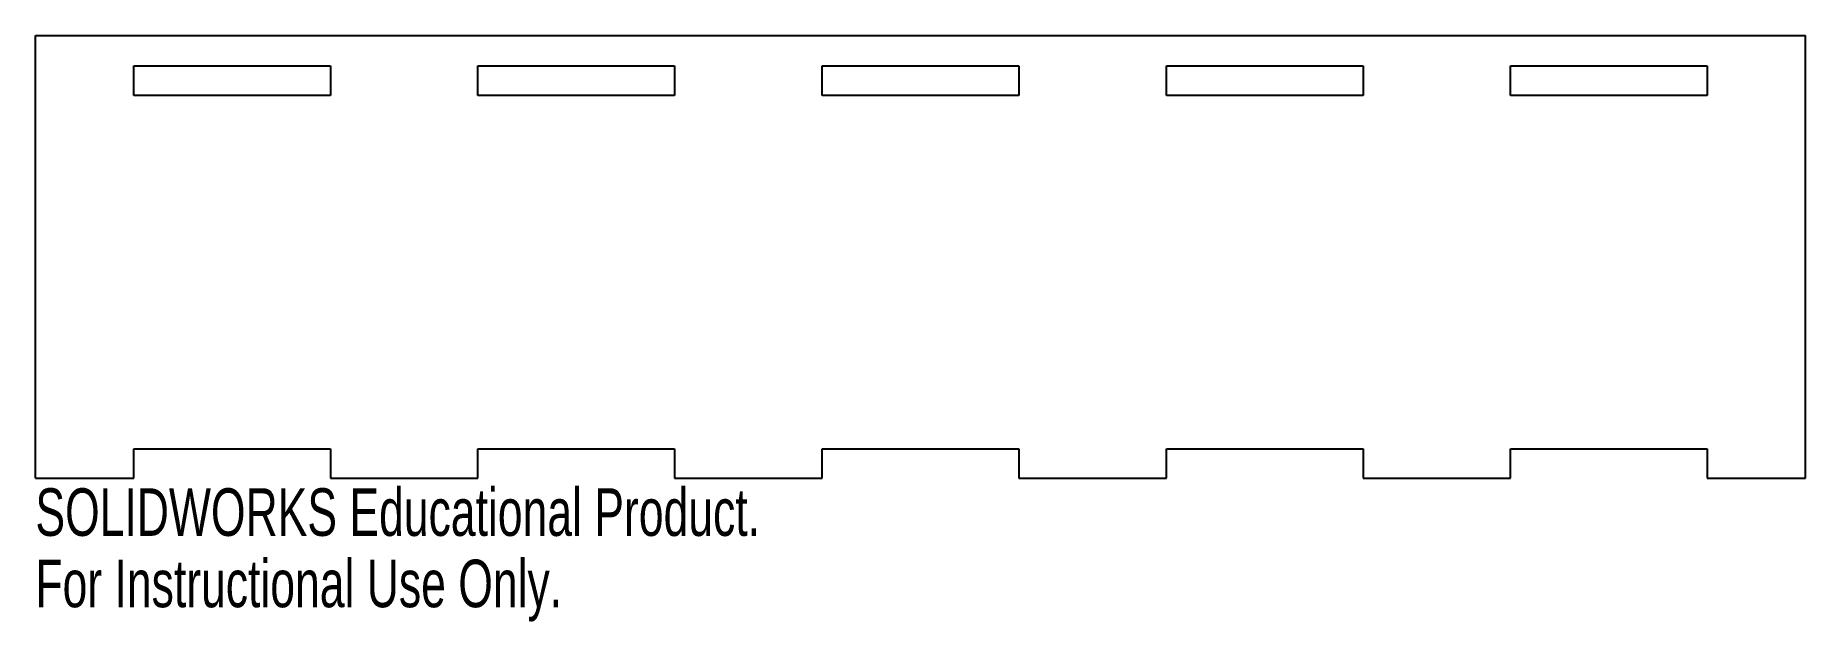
# Model space of a CAD drawing. Header units: millimetres. Extents: x -396 to -216, y -672 to -612.
import ezdxf

# ---------------------------------------------------------------- set-up
doc = ezdxf.new("R2010")
doc.units = ezdxf.units.MM
doc.styles.add('SLDTEXTSTYLE0', font='TXT', dxfattribs={"width": 0.7})

msp = doc.modelspace()

# ---------------------------------------------------------------- linework, layer by layer
at = {"color": 7, "linetype": 'Continuous', "lineweight": 25}
for p, q in [((-395.5, -612.4), (-215.5, -612.4)), ((-395.5, -657.4), (-395.5, -612.4)), ((-215.5, -657.4), (-215.5, -612.4)), ((-385.5, -618.5), (-385.5, -615.5)), ((-385.5, -615.5), (-365.5, -615.5)), ((-365.5, -615.5), (-365.5, -618.5)), ((-350.5, -618.5), (-350.5, -615.5)), ((-350.5, -615.5), (-330.5, -615.5)), ((-330.5, -615.5), (-330.5, -618.5)), ((-315.5, -618.5), (-315.5, -615.5)), ((-315.5, -615.5), (-295.5, -615.5)), ((-295.5, -615.5), (-295.5, -618.5)), ((-280.5, -618.5), (-280.5, -615.5)), ((-280.5, -615.5), (-260.5, -615.5)), ((-260.5, -615.5), (-260.5, -618.5)), ((-245.5, -618.5), (-245.5, -615.5)), ((-245.5, -615.5), (-225.5, -615.5)), ((-225.5, -615.5), (-225.5, -618.5)), ((-365.5, -618.5), (-385.5, -618.5)), ((-330.5, -618.5), (-350.5, -618.5)), ((-295.5, -618.5), (-315.5, -618.5)), ((-260.5, -618.5), (-280.5, -618.5)), ((-225.5, -618.5), (-245.5, -618.5)), ((-385.5, -657.4), (-385.5, -654.4)), ((-385.5, -654.4), (-365.5, -654.4)), ((-365.5, -654.4), (-365.5, -657.4)), ((-350.5, -657.4), (-350.5, -654.4)), ((-350.5, -654.4), (-330.5, -654.4)), ((-330.5, -654.4), (-330.5, -657.4)), ((-315.5, -657.4), (-315.5, -654.4)), ((-315.5, -654.4), (-295.5, -654.4)), ((-295.5, -654.4), (-295.5, -657.4)), ((-280.5, -657.4), (-280.5, -654.4)), ((-280.5, -654.4), (-260.5, -654.4)), ((-260.5, -654.4), (-260.5, -657.4)), ((-245.5, -657.4), (-245.5, -654.4)), ((-245.5, -654.4), (-225.5, -654.4)), ((-225.5, -654.4), (-225.5, -657.4)), ((-395.5, -657.4), (-385.5, -657.4)), ((-365.5, -657.4), (-350.5, -657.4)), ((-330.5, -657.4), (-315.5, -657.4)), ((-295.5, -657.4), (-280.5, -657.4)), ((-260.5, -657.4), (-245.5, -657.4)), ((-225.5, -657.4), (-215.5, -657.4))]:
    msp.add_line(p, q, dxfattribs=at)

# ---------------------------------------------------------------- texts
at = {"color": 7, "linetype": 'Continuous', "char_height": 4.8336, "attachment_point": 1, "style": 'SLDTEXTSTYLE0'}
for s, insert in [('SOLIDWORKS Educational Product.', (-395.5, -658.42)), ('For Instructional Use Only.', (-395.5, -665.67))]:
    msp.add_mtext(s, dxfattribs=dict(at, insert=insert))

doc.saveas('drawing.dxf')
